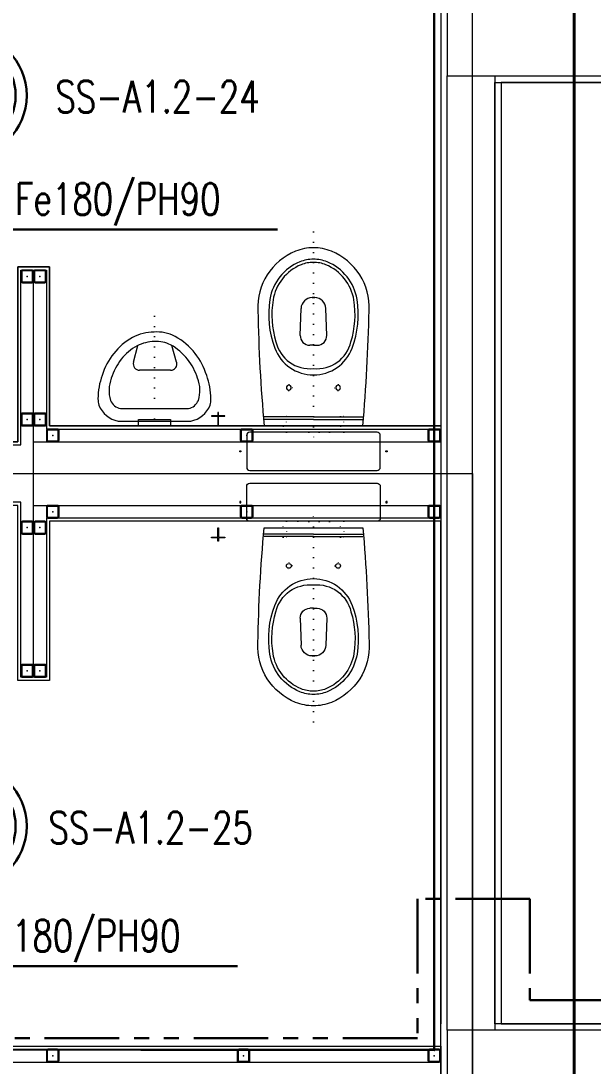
# Model space of a CAD drawing. Extents: x -1299 to 23780, y -3010 to 8106.
# Drawn here: x 14338.5 to 14518.4, y 2433.7 to 2762.3 of the extents above; entities that cross this region are included whole.
import ezdxf

# ---------------------------------------------------------------- set-up
doc = ezdxf.new("R2010")
doc.units = 0
doc.header["$LTSCALE"] = 25
doc.header["$MEASUREMENT"] = 0
for name, pattern in [('DOT2', [0.125, 0, -0.125]), ('HIDDEN2', [4.7625, 3.175, -1.5875]), ('PHANTOM2', [1.25, 0.625, -0.125, 0.125, -0.125, 0.125, -0.125])]:
    doc.linetypes.add(name, pattern=pattern)
doc.layers.get('0').update_dxf_attribs({"color": 9, "lineweight": 9})
for name, color, linetype, lineweight in [('00', 9, 'Continuous', 9), ('01', 9, 'Continuous', 9), ('05', 9, 'Continuous', 9), ('05V', 9, 'Continuous', 9), ('06D', 9, 'Continuous', 9), ('10', 9, 'Continuous', 9), ('11', 9, 'Continuous', 9), ('14', 9, 'Continuous', 9), ('21', 9, 'Continuous', 9), ('35', 9, 'Continuous', 9), ('40B', 9, 'Continuous', 9), ('E-3W ACİL ANONS İÇİN HOPARLÖR (GÖMME) (YANGINA DAYANIKLI)', 7, 'Continuous', 30), ('E-KABLO', 7, 'Continuous', 30), ('E-MESH TAVAN', 1, 'Continuous', 30), ('E-YANGIN', 7, 'Continuous', 30), ('E-YAZI', 7, 'Continuous', 30)]:
    doc.layers.add(name, color=color, linetype=linetype, lineweight=lineweight)
doc.styles.add('ILGAZ', font='txttw.shx')

# ---------------------------------------------------------------- blocks, each defined once
blk = doc.blocks.new('Prf-40x40')
for points in [[(1.5, -2), (-1.5, -2, -0.414214), (-2, -1.5), (-2, 1.5, -0.414214), (-1.5, 2), (1.5, 2, -0.414214), (2, 1.5), (2, -1.5, -0.414214)], [(1.5, -1.7), (-1.5, -1.7, -0.414214), (-1.7, -1.5), (-1.7, 1.5, -0.414214), (-1.5, 1.7), (1.5, 1.7, -0.414214), (1.7, 1.5), (1.7, -1.5, -0.414214)]]:
    blk.add_lwpolyline(points, format="xyb", close=True)
blk.add_point((0, 0))
blk = doc.blocks.new('p-san-klo07')
at = {"linetype": 'DOT2'}
for p, q in [((0, -75.02), (0, -9.02)), ((-6.49, -26.02), (-8.95, -26.02)), ((-7.75, -24.93), (-7.75, -26.02)), ((-7.75, -27.1), (-7.75, -26.02)), ((6.49, -26.02), (8.95, -26.02)), ((7.75, -24.93), (7.75, -26.02)), ((7.75, -27.1), (7.75, -26.02))]:
    blk.add_line(p, q, dxfattribs=at)
for p, q in [((0, -16.02), (-15.5, -16.02)), ((0, -16.02), (15.5, -16.02)), ((0, -16.82), (-15.5, -16.82)), ((0, -16.82), (15.5, -16.82)), ((0, -39.36), (-1.16, -39.36)), ((0, -39.36), (1.16, -39.36)), ((-4.16, -42.45), (-3.91, -50.93)), ((4.16, -42.45), (3.91, -50.93)), ((0, -54.33), (-0.41, -54.33)), ((-0.41, -54.33), (0, -54.33)), ((0.41, -54.33), (0, -54.33)), ((0, -54.33), (0.41, -54.33))]:
    blk.add_line(p, q)
for points in [[(-20, -12), (20, -12, 0.414214), (21, -11), (21, -1, 0.414214), (20, 0), (-20, 0, 0.414214), (-21, -1), (-21, -11, 0.414214)], [(-15.5, -14.02, 0.018163), (-17.47, -50.28, 0.320529), (-5.62, -68.92, 0.096396), (0, -70.02, 0.096396), (5.62, -68.92, 0.320529), (17.47, -50.28, 0.018163), (15.5, -14.02)]]:
    blk.add_lwpolyline(points, format="xyb", close=True)
for points in [[(-9.5, -12), (-9.5, -17), (-8.5, -17), (-8.5, -12)], [(8.5, -12), (8.5, -17), (9.5, -17), (9.5, -12)]]:
    blk.add_lwpolyline(points, dxfattribs=at)
blk.add_lwpolyline([(-5, -14.02), (-5, -12.02), (5, -12.02), (5, -14.02)], close=True, dxfattribs=at)
for centre, radius, start, end in [((-7.75, -26.02), 0.75, 0, 180), ((-7.75, -26.02), 0.75, 180, 0), ((7.75, -26.02), 0.75, 0, 180), ((7.75, -26.02), 0.75, 180, 0), ((0, -43.02), 13, 90, 159.4201), ((-1.09, -42.96), 11, 84.3176, 166.8067), ((0, -43.02), 13, 20.5799, 90), ((1.09, -42.96), 11, 13.1933, 95.6824), ((15.92, -48.99), 30, 159.4201, 189.1281), ((-1.16, -42.36), 3, 90, 181.707), ((1.16, -42.36), 3, 358.293, 90), ((-15.92, -48.99), 30, 350.8719, 20.5799), ((15.92, -48.99), 29, 162.8727, 189.1281), ((-15.92, -48.99), 29, 350.8719, 17.1273), ((-0.41, -50.83), 3.5, 181.707, 270), ((0.41, -50.83), 3.5, 270, 358.293), ((1.5, -51.31), 15.4, 189.1281, 247.9757), ((1.5, -51.31), 14.4, 189.1281, 247.9757), ((-1.5, -51.31), 14.4, 292.0243, 350.8719), ((-1.5, -51.31), 15.4, 292.0243, 350.8719), ((0, -55.02), 11.4, 247.9757, 270), ((0, -55.02), 10.4, 247.9757, 270), ((0, -55.02), 10.4, 270, 292.0243), ((0, -55.02), 11.4, 270, 292.0243)]:
    blk.add_arc(centre, radius, start, end)
at = {"layer": '05'}
blk.add_lwpolyline([(29.9, -14.02), (29.9, -17.02), (27.9, -17.02), (27.9, -17.22), (29.9, -17.22), (29.9, -18.22), (30.1, -18.22), (30.1, -17.22), (32.1, -17.22), (32.1, -17.02), (30.1, -17.02), (30.1, -14.02), (29.9, -14.02)], dxfattribs=at)
at = {"xscale": 0.1, "yscale": 0.1, "zscale": 0.1}
for p in [(-23, -6), (23, -6)]:
    blk.add_blockref('Prf-40x40', p, dxfattribs=at)
blk = doc.blocks.new('v-k-pisuar01-p-s')
at = {"linetype": 'DOT2'}
blk.add_line((0, -33), (0, 5), dxfattribs=at)
for p, q in [((-5.07, -16), (4.66, -16)), ((-6.98, -18.56), (-5.47, -23.73)), ((6.59, -18.52), (5.19, -23.78))]:
    blk.add_line(p, q)
for points in [[(11.42, 0), (-11.42, 0, 0.252384), (-17.51, -5, 0.055826), (-17.74, -7, 0.088182), (-16.42, -14.39, 0.087476), (-12.79, -21.28, 0.105521), (-6.48, -26.6, 0.141396), (0.13, -28, 0.121036), (6.87, -26.29, 0.105521), (12.81, -21.28, 0.087476), (16.45, -14.39, 0.088182), (17.76, -7, 0.066704), (17.51, -5, 0.252384), (11.42, 0)], [(13.57, -13.47, 0.172375), (13.81, -6.52, 0.252384), (10.66, -3.93), (-10.66, -3.93, 0.252384), (-13.81, -6.52, 0.172375), (-13.57, -13.47, 0.087476), (-10.42, -19.44, 0.105521), (-5.06, -23.95, 0.144004), (0.01, -25, 0.123151), (5.45, -23.64, 0.105521), (10.44, -19.44, 0.087476), (13.59, -13.47)]]:
    blk.add_lwpolyline(points, format="xyb")
blk.add_lwpolyline([(-5, -0.5), (-5, 1.5), (5, 1.5), (5, -0.5)], close=True)
for centre, radius, start, end in [((1.16, -7.48), 15.9, 200.6506, 202.1301), ((-1.14, -7.48), 15.9, 337.8699, 339.3494), ((-5.07, -18), 2, 90, 196.3895), ((4.66, -18), 2, 345.0686, 90)]:
    blk.add_arc(centre, radius, start, end)
blk = doc.blocks.new('p-kolon_80x80')
blk.add_lwpolyline([(-40, -40), (40, -40), (40, 40), (-40, 40)], close=True)
blk = doc.blocks.new('p-2. kat planı')
at = {"layer": '00'}
blk.add_lwpolyline([(14472.5, 2445), (14472.5, 2745), (14487.5, 2745), (14487.5, 2445)], close=True, dxfattribs=at)
at = {"layer": '06D'}
for points in [[(14342.5, 2559.5), (14342.5, 2680.5)], [(14342.5, 2630), (14470.5, 2630)], [(14342.5, 2610), (14470.5, 2610)], [(14195, 2435), (14467, 2435)]]:
    blk.add_lwpolyline(points, dxfattribs=at)
at = {"layer": '11'}
for points in [[(14470.5, 2605), (14347.5, 2605), (14347.5, 2555), (14337.5, 2555), (14337.5, 2610), (14192.5, 2610), (14192.5, 2540), (14182.5, 2540), (14182.5, 2700), (14192.5, 2700), (14192.5, 2630), (14337.5, 2630), (14337.5, 2685), (14347.5, 2685), (14347.5, 2635), (14470.5, 2635)], [(14470.5, 2606), (14346.5, 2606), (14346.5, 2556), (14338.5, 2556), (14338.5, 2611), (14191.5, 2611), (14191.5, 2541), (14183.5, 2541), (14183.5, 2699), (14191.5, 2699), (14191.5, 2629), (14338.5, 2629), (14338.5, 2684), (14346.5, 2684), (14346.5, 2634), (14470.5, 2634)], [(14182.5, 2363), (14182.5, 2450), (14192.5, 2450), (14192.5, 2440), (14470.5, 2440), (14470.5, 2425), (14192.5, 2425), (14192.5, 2363), (14182.5, 2363)]]:
    blk.add_lwpolyline(points, dxfattribs=at)
blk.add_lwpolyline([(14183.5, 2364), (14183.5, 2449), (14191.5, 2449), (14191.5, 2439), (14470.5, 2439), (14470.5, 2426), (14191.5, 2426), (14191.5, 2364)], close=True, dxfattribs=at)
at = {"layer": '14'}
for points in [[(14048, 2820.22), (14048, 2803), (14470.5, 2803), (14470.5, 2447)], [(14677, 2819.3), (14677, 2803), (14675, 2803), (14554.5, 2803), (14554.5, 2743), (14489.5, 2743), (14489.5, 2447), (14554.5, 2447), (14554.5, 2363), (14470.5, 2363), (14470.5, 2447)]]:
    blk.add_lwpolyline(points, dxfattribs=at)
at = {"layer": '40B'}
for points in [[(14187.5, 2620), (14480.5, 2620), (14480.5, 2825), (14187.5, 2825)], [(14480.5, 2825), (15254.5, 2825), (15254.5, 2364.21), (14480.5, 2363.33)], [(14187.5, 2620), (14480.5, 2620), (14480.5, 2430), (14187.5, 2430)]]:
    blk.add_lwpolyline(points, close=True, dxfattribs=at)
at = {"layer": '01'}
for p in [(14512.5, 2785), (14512.5, 2405)]:
    blk.add_blockref('p-kolon_80x80', p, dxfattribs=at)
at = {"layer": '10', "xscale": -1}
for p, rotation in [((14340.5, 2682), 90), ((14344.5, 2682), 90), ((14340.5, 2637), 90), ((14344.5, 2637), 90), ((14348.5, 2632), 180), ((14409.5, 2632), 180), ((14468.5, 2632), 180), ((14348.5, 2608), 180), ((14409.5, 2608), 180), ((14468.5, 2608), 180), ((14340.5, 2603), 90), ((14344.5, 2603), 90), ((14340.5, 2558), 90), ((14344.5, 2558), 90), ((14348.5, 2437), 180), ((14408.5, 2437), 180), ((14468.5, 2437), 180)]:
    blk.add_blockref('Prf-40x40', p, dxfattribs=dict(at, rotation=rotation))
blk = doc.blocks.new('100_3W ACİL ANONS İÇİN HOPARLÖR (GÖMME) (YANGINA DAYANIKLI)')
at = {"layer": 'E-3W ACİL ANONS İÇİN HOPARLÖR (GÖMME) (YANGINA DAYANIKLI)', "color": 4}
for p, q in [((-0.632, 0.474), (1.58, 1.106)), ((1.58, -1.106), (1.58, 1.106)), ((-1.58, -0.79), (-1.58, 0.79)), ((-1.58, 0.79), (-0.632, 0.79)), ((-0.632, 0.79), (-0.632, -0.79)), ((-0.632, -0.79), (-1.58, -0.79)), ((-0.632, -0.474), (1.58, -1.106))]:
    blk.add_line(p, q, dxfattribs=at)
at = {"layer": 'E-3W ACİL ANONS İÇİN HOPARLÖR (GÖMME) (YANGINA DAYANIKLI)', "color": 3}
for radius in [2.796, 2.296]:
    blk.add_circle((0, 0), radius, dxfattribs=at)
at = {"layer": 'E-3W ACİL ANONS İÇİN HOPARLÖR (GÖMME) (YANGINA DAYANIKLI)', "color": 4}
blk.add_solid([(-1.58, 0.79), (-0.632, 0.79), (-1.58, -0.79), (-0.632, -0.79)], dxfattribs=at)

msp = doc.modelspace()

# ---------------------------------------------------------------- linework, layer by layer
at = {"layer": '21', "linetype": 'HIDDEN2', "ltscale": 0.1, "const_width": 1}
msp.add_lwpolyline([(14169.64, 2880.95), (14512.5, 2880.95), (14512.5, 2393.96), (14169.64, 2393.96)], close=True, dxfattribs=at)
at = {"layer": '35'}
for points in [[(14192.5, 2630), (14192.5, 2700), (14182.5, 2700), (14182.5, 2790), (14192.5, 2790), (14192.5, 2803), (14470.5, 2803), (14470.5, 2635), (14347.5, 2635), (14347.5, 2685), (14337.5, 2685), (14337.5, 2630)], [(14487.5, 2447), (14487.5, 2743), (14554.5, 2743), (14554.5, 2803), (15170.5, 2803), (15170.5, 2743), (15254.5, 2743), (15254.5, 2803), (15870.5, 2803), (15870.5, 2743), (15935.5, 2743), (15935.5, 2447), (15870.5, 2447), (15870.5, 2363), (15254.5, 2363), (15254.5, 2447), (15170.5, 2447), (15170.5, 2363), (14554.5, 2363), (14554.5, 2447)], [(14192.5, 2610), (14192.5, 2540), (14182.5, 2540), (14182.5, 2450), (14192.5, 2450), (14192.5, 2440), (14470.5, 2440), (14470.5, 2605), (14347.5, 2605), (14347.5, 2555), (14337.5, 2555), (14337.5, 2610)]]:
    msp.add_lwpolyline(points, close=True, dxfattribs=at)
at = {"layer": 'E-KABLO', "color": 6, "linetype": 'PHANTOM2', "ltscale": 1.5}
for p, q in [((14498.55, 2486.3), (14463.16, 2486.3)), ((14463.16, 2486.3), (14463.16, 2442.5)), ((14498.55, 2486.3), (14498.55, 2454.5)), ((14498.55, 2454.5), (14562.16, 2454.5)), ((14463.16, 2442.5), (14202.78, 2442.5))]:
    msp.add_line(p, q, dxfattribs=at)
at = {"layer": 'E-MESH TAVAN'}
msp.add_lwpolyline([(14187.5, 2803), (14191.5, 2439), (14468.5, 2438.7), (14468.5, 2805)], dxfattribs=at)
at = {"layer": 'E-YANGIN'}
for p, q in [((14252, 2696.73), (14419.19, 2696.73)), ((14239.4, 2465.14), (14406.6, 2465.14))]:
    msp.add_line(p, q, dxfattribs=at)

# ---------------------------------------------------------------- block references
msp.add_blockref('p-2. kat planı', (0, 0))
at = {"layer": '05V', "rotation": 180}
for name, p in [('p-san-klo07', (14430.5, 2620.99)), ('v-k-pisuar01-p-s', (14380.5, 2636.5))]:
    msp.add_blockref(name, p, dxfattribs=at)
at = {"layer": '05V', "xscale": -1}
msp.add_blockref('p-san-klo07', (14430.5, 2617), dxfattribs=at)
at = {"layer": 'E-3W ACİL ANONS İÇİN HOPARLÖR (GÖMME) (YANGINA DAYANIKLI)', "xscale": 7, "yscale": 7, "zscale": 7}
for p in [(14320.78, 2738.88), (14320.78, 2509.16)]:
    msp.add_blockref('100_3W ACİL ANONS İÇİN HOPARLÖR (GÖMME) (YANGINA DAYANIKLI)', p, dxfattribs=at)

# ---------------------------------------------------------------- texts
at = {"layer": 'E-YAZI', "color": 3, "style": 'ILGAZ', "width": 0.75}
for s, p in [('SS-A1.2-24', (14349.33, 2733.51)), ('2x1,5 LIHCH-Fe180/PH90', (14266.28, 2701.3)), ('SS-A1.2-25', (14347.18, 2503.67)), ('2x1,5 LIHCH-Fe180/PH90', (14253.69, 2469.7))]:
    msp.add_text(s, height=10, dxfattribs=at).set_placement(p)

doc.saveas('drawing.dxf')
